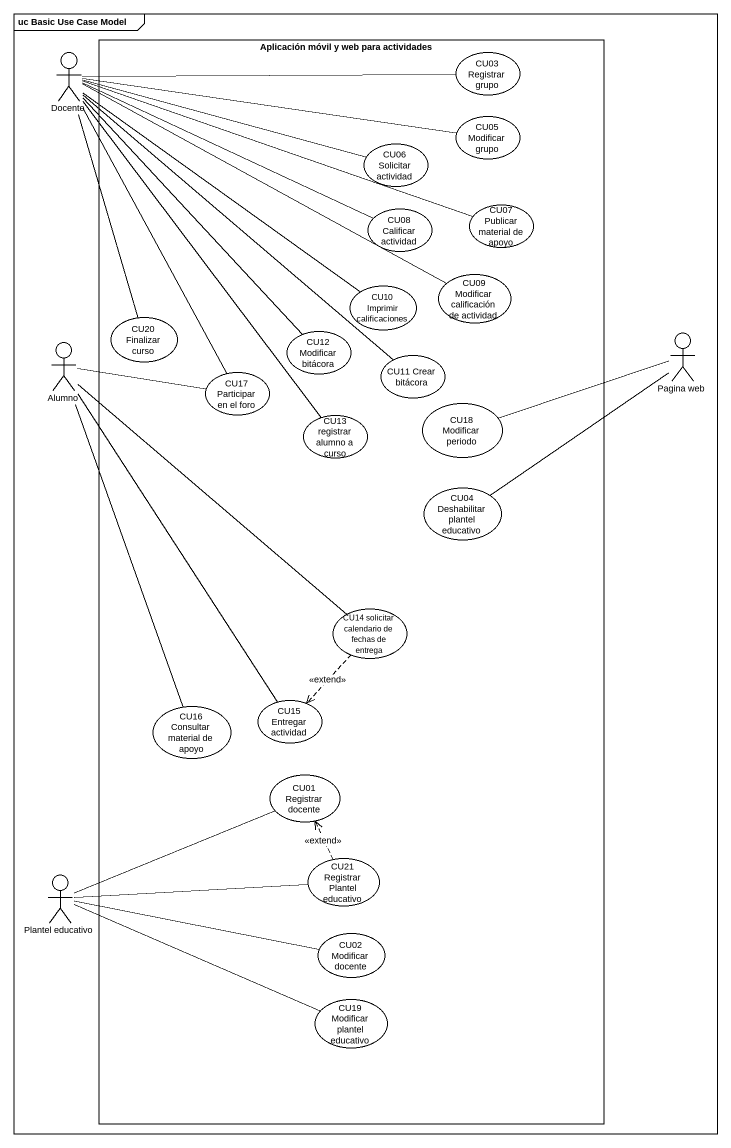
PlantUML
@startuml
mainframe uc Basic Use Case Model
actor Docente
rectangle "Aplicación móvil y web para actividades" as Aplicación_móvil_y_web_para {
  usecase "CU03 Registrar grupo" as CU03_Registrar_grupo
  usecase "CU06 Solicitar actividad" as CU06_Solicitar_actividad
  usecase "CU05 Modificar grupo" as CU05_Modificar_grupo
  usecase "CU08 Calificar actividad" as CU08_Calificar_actividad
  usecase "CU07 Publicar material de apoyo" as CU07_Publicar_material_de
  usecase "CU10 Imprimir calificaciones" as CU10_Imprimir_calificaciones
  usecase "CU09 Modificar calificación de actividad" as CU09_Modificar_calificación
  usecase "CU20 Finalizar curso" as CU20_Finalizar_curso
  usecase "CU12 Modificar bitácora" as CU12_Modificar_bitácora
  usecase "CU17 Participar en el foro" as CU17_Participar_en_el_foro
  usecase "CU11 Crear bitácora" as CU11_Crear_bitácora
  usecase "CU13 registrar alumno a curso" as CU13_registrar_alumno_a
  usecase "CU18 Modificar periodo" as CU18_Modificar_periodo
  usecase "CU04 Deshabilitar plantel educativo" as CU04_Deshabilitar_plantel
  usecase "CU14 solicitar calendario de fechas de entrega" as CU14_solicitar_calendario
  usecase "CU16 Consultar material de apoyo" as CU16_Consultar_material_de
  usecase "CU15 Entregar actividad" as CU15_Entregar_actividad
  usecase "CU01 Registrar docente" as CU01_Registrar_docente
  usecase "CU21 Registrar Plantel educativo" as CU21_Registrar_Plantel
  usecase "CU02 Modificar docente" as CU02_Modificar_docente
  usecase "CU19 Modificar plantel educativo" as CU19_Modificar_plantel
}
actor "Pagina web" as Pagina_web
actor Alumno
actor "Plantel educativo" as Plantel_educativo
Docente -right- CU03_Registrar_grupo
Docente -right- CU06_Solicitar_actividad
Docente -right- CU05_Modificar_grupo
Docente -right- CU08_Calificar_actividad
Docente -right- CU07_Publicar_material_de
Docente -- CU10_Imprimir_calificaciones
Docente -right- CU09_Modificar_calificación
Docente -- CU20_Finalizar_curso
Docente -- CU12_Modificar_bitácora
Docente -- CU17_Participar_en_el_foro
Docente -- CU11_Crear_bitácora
Docente -- CU13_registrar_alumno_a
Pagina_web -left- CU18_Modificar_periodo
Alumno -right- CU17_Participar_en_el_foro
Alumno -- CU14_solicitar_calendario
Alumno -- CU16_Consultar_material_de
Alumno -- CU15_Entregar_actividad
CU04_Deshabilitar_plantel -up- Pagina_web
CU14_solicitar_calendario ..> CU15_Entregar_actividad : <<extend>>
Plantel_educativo -right- CU01_Registrar_docente
Plantel_educativo -right- CU21_Registrar_Plantel
Plantel_educativo -right- CU02_Modificar_docente
Plantel_educativo -right- CU19_Modificar_plantel
CU21_Registrar_Plantel .up.> CU01_Registrar_docente : <<extend>>
@enduml
